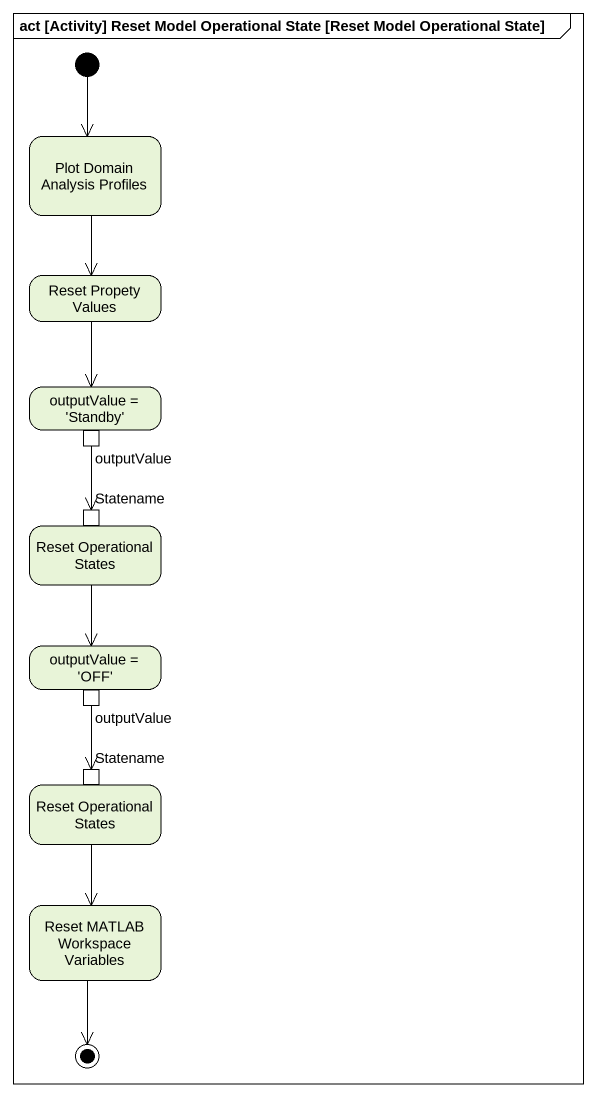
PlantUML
@startuml
mainframe act [Activity] Reset Model Operational State [Reset Model Operational State]
hide empty description
state "Plot Domain Analysis Profiles" as Plot_Domain_Analysis
state "Reset Propety Values" as Reset_Propety_Values
state "outputValue = 'Standby'" as outputValue_Standby {
  state outputValue <<outputPin>>
}
state "Reset Operational States" as Reset_Operational_States {
  state Statename <<inputPin>>
}
state "outputValue = 'OFF'" as outputValue_OFF {
  state "outputValue" as outputValue_2 <<outputPin>>
}
state "Reset Operational States" as Reset_Operational_States_2 {
  state "Statename" as Statename_2 <<inputPin>>
}
state "Reset MATLAB Workspace Variables" as Reset_MATLAB_Workspace
[*] --> Plot_Domain_Analysis
Plot_Domain_Analysis --> Reset_Propety_Values
Reset_Propety_Values --> outputValue_Standby
outputValue --> Statename
Reset_Operational_States --> outputValue_OFF
outputValue_2 --> Statename_2
Reset_Operational_States_2 --> Reset_MATLAB_Workspace
Reset_MATLAB_Workspace --> [*]
@enduml
